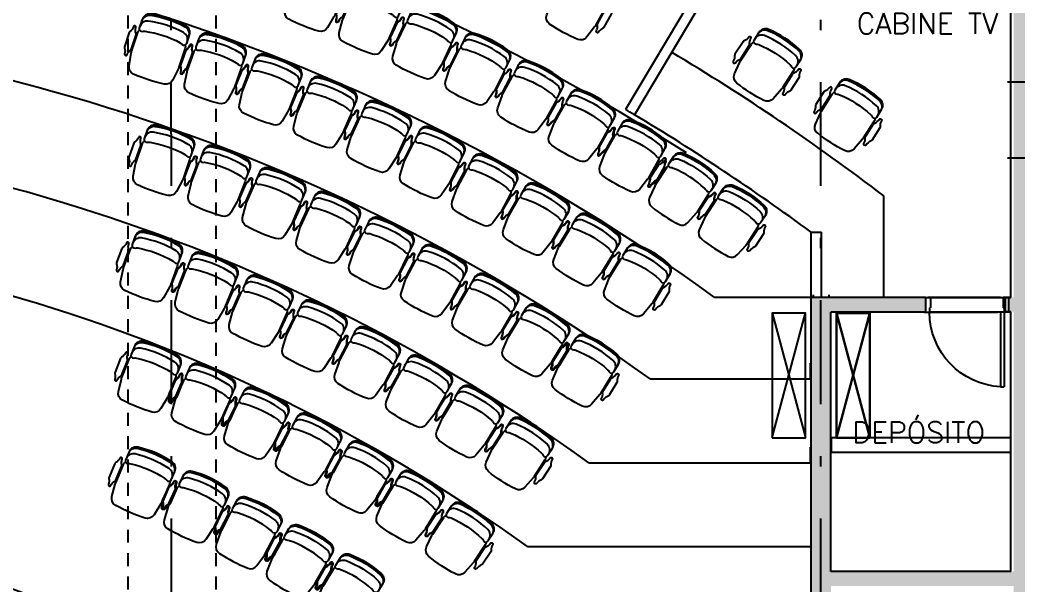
# Model space of a CAD drawing. Header units: millimetres. Extents: x 182 to 575, y -105 to 95.
# Drawn here: x 330.1 to 339.71, y 46.27 to 51.71 of the extents above; entities that cross this region are included whole.
import ezdxf

# ---------------------------------------------------------------- set-up
doc = ezdxf.new("R2010")
doc.units = ezdxf.units.MM
doc.header["$MEASUREMENT"] = 0
doc.linetypes.add('DASHDOT', pattern=[1, 0.5, -0.25, 0, -0.25])
doc.linetypes.add('HIDDEN2', pattern=[0.1875, 0.125, -0.0625])
for name, color, linetype in [('base', 253, 'Continuous'), ('EIXOS', 31, 'DASHDOT'), ('ESTR', 3, 'Continuous'), ('LAY_2', 2, 'Continuous'), ('Mob', 252, 'Continuous'), ('PISO', 252, 'Continuous')]:
    doc.layers.add(name, color=color, linetype=linetype)
doc.styles.get("Standard").update_dxf_attribs({"font": 'romans.shx'})

# ---------------------------------------------------------------- blocks, each defined once
blk = doc.blocks.new('XR_BL2_AND_MON-REV15$0$P8014PL')
at = {"layer": 'base'}
for p, q in [((-0.075, 0.14), (-0.075, 0.8591)), ((-0.075, 0.8591), (-0.04, 0.8591)), ((-0.04, 0.14), (-0.04, 0.8591)), ((-0.8, 0), (-0.8, 0.14)), ((-0.8, 0.14), (-0.76, 0.14)), ((-0.76, 0.1), (-0.76, 0.14)), ((-0.76, 0.1), (-0.75, 0.1)), ((-0.75, 0), (-0.75, 0.1)), ((-0.04, 0.14), (-0.075, 0.14)), ((-0.05, 0), (-0.05, 0.1)), ((-0.04, 0.1), (-0.05, 0.1)), ((-0.04, 0.1), (-0.04, 0.14)), ((0, 0.14), (-0.04, 0.14)), ((0, 0), (0, 0.14)), ((-0.8, 0), (-0.75, 0)), ((0, 0), (-0.05, 0))]:
    blk.add_line(p, q, dxfattribs=at)
blk.add_arc((-0.04, 0.14), 0.72, 92.78631, 180, dxfattribs=at)
blk = doc.blocks.new('XR_BL2_AND_MON-REV15$0$P2000501')
for points in [[(0.2315, -0.362, 0.149389), (0.24, -0.3341), (0.24, -0.1416, 0.03724), (0.2389, -0.1267), (0.2207, -0.0055, 0.342214), (0.1543, 0.058, 0.051556), (-0.1543, 0.058, 0.342214), (-0.2207, -0.0055), (-0.2389, -0.1267, 0.03724), (-0.24, -0.1416), (-0.24, -0.3341, 0.149389), (-0.2315, -0.362)], [(0.24, -0.397, -0.36261), (0.1784, -0.4708, -0.08991), (-0.1784, -0.4708, -0.36261), (-0.24, -0.397)], [(0.24, -0.453, -0.36261), (0.1784, -0.5268, -0.08991), (-0.1784, -0.5268, -0.36261), (-0.24, -0.453)]]:
    blk.add_lwpolyline(points, format="xyb")
for points in [[(-0.2541, -0.1536, -0.164851), (-0.25, -0.1658), (-0.25, -0.3099, -0.164851), (-0.2541, -0.322, 0.162089), (-0.2725, -0.3753, -1), (-0.2975, -0.3753, 0.162089), (-0.3159, -0.322, -0.164851), (-0.32, -0.3099), (-0.32, -0.1658, -0.164851), (-0.3159, -0.1536, 0.162089), (-0.2975, -0.1003, -1), (-0.2725, -0.1003, 0.162089)], [(0.25, -0.1658), (0.25, -0.3099, 0.164851), (0.2541, -0.322, -0.162089), (0.2725, -0.3753, 1), (0.2975, -0.3753, -0.162089), (0.3159, -0.322, 0.164851), (0.32, -0.3099), (0.32, -0.1658, 0.164851), (0.3159, -0.1536, -0.162089), (0.2975, -0.1003, 1), (0.2725, -0.1003, -0.162089), (0.2541, -0.1536, 0.164851)], [(-0.1784, -0.3681, 0.08991), (0.1784, -0.3681, 0.086278), (0.2025, -0.3592, -0.57735), (0.24, -0.3809), (0.24, -0.468, -0.36261), (0.1784, -0.5418, -0.08991), (-0.1784, -0.5418, -0.36261), (-0.24, -0.468), (-0.24, -0.3809, -0.57735), (-0.2025, -0.3592, 0.086278)]]:
    blk.add_lwpolyline(points, format="xyb", close=True)

msp = doc.modelspace()

# ---------------------------------------------------------------- hatches: boundary and pattern name
at = {"layer": 'base'}
msp.add_hatch(color=256, dxfattribs=at).paths.add_polyline_path([(342.8713, 48.7989), (342.8713, 50.5458), (343.0413, 50.5458), (343.0413, 50.4558), (343.0113, 50.4558), (343.0113, 47.0021), (343.0413, 47.0021), (343.0413, 46.9121), (342.8713, 46.9121), (342.8713, 48.6589), (339.8117, 48.6589), (339.8117, 44.4989), (341.2993, 44.4989), (341.2993, 44.3589), (339.6217, 44.3589), (339.6217, 44.4989), (339.6717, 44.4989), (339.6717, 46.2607), (337.9113, 46.2607), (337.9113, 44.7582), (337.8163, 44.8532), (337.7213, 44.7582), (337.7213, 49.0389), (338.8217, 49.0389), (338.8217, 48.8989), (337.9113, 48.8989), (337.9113, 46.4007), (339.6717, 46.4007), (339.6717, 48.8989), (339.6217, 48.8989), (339.6217, 49.0389), (339.6717, 49.0389), (339.6717, 52.9589), (338.1706, 52.9589), (338.2406, 53.0289), (338.1706, 53.0989), (341.2993, 53.0989), (341.2993, 52.9589), (339.8117, 52.9589), (339.8117, 48.7989)])
at = {"layer": 'PISO'}
h = msp.add_hatch(dxfattribs=at)
h.set_pattern_fill('ANSI31', color=256, angle=45)
h.set_pattern_definition([(90, (0.27552, 47.07979), (-0.125, 0), [])])
h.paths.add_polyline_path([(330.1505, 46.1838, 0.183373), (320.4822, 46.1838), (320.4822, 44.8768), (330.1505, 44.8807)])

# ---------------------------------------------------------------- linework, layer by layer
at = {"layer": 'base'}
for p, q in [((339.6444, 49.0389, 195.166), (339.6444, 52.9589, 195.166)), ((339.6444, 49.0364, 195.166), (339.6444, 52.9564, 195.166)), ((339.6444, 49.0364, 195.166), (339.6444, 52.9564, 195.166)), ((339.6444, 51.5128, 195.166), (339.6444, 51.6628, 195.166)), ((339.6444, 51.5103, 195.166), (339.6444, 51.6603, 195.166)), ((339.6444, 50.3028, 195.166), (339.6444, 50.4528, 195.166)), ((339.6444, 50.3003, 195.166), (339.6444, 50.4503, 195.166)), ((339.6444, 49.0635, 195.166), (339.6444, 49.2135, 195.166)), ((339.6444, 49.061, 195.166), (339.6444, 49.211, 195.166)), ((337.7213, 44.7557, 195.166), (337.7213, 49.0364, 195.166)), ((337.7213, 44.7557, 195.166), (337.7213, 49.0364, 195.166)), ((337.7413, 49.061, 195.166), (337.7413, 49.0364, 195.166)), ((337.8913, 49.061, 195.166), (337.8913, 49.0364, 195.166)), ((338.8217, 49.0364, 195.166), (338.8217, 48.8964, 195.166)), ((339.5444, 49.0364), (338.8444, 49.0364)), ((338.8717, 49.0364, 195.166), (339.5717, 49.0364, 195.166)), ((339.5944, 48.8989, 195.166), (339.5944, 49.0389, 195.166)), ((339.5944, 49.0389, 195.166), (339.6444, 49.0389, 195.166)), ((339.5944, 48.8964, 195.166), (339.5944, 49.0364, 195.166)), ((339.5944, 48.8964, 195.166), (339.5944, 49.0364, 195.166)), ((339.5944, 49.0364, 195.166), (339.6444, 49.0364, 195.166)), ((339.5944, 49.0364, 195.166), (339.6444, 49.0364, 195.166)), ((337.3463, 47.6889), (337.6663, 48.8889)), ((337.3463, 48.8889), (337.6663, 47.6889)), ((338.7913, 48.8964, 195.166), (337.9113, 48.8964, 195.166)), ((337.9113, 46.3981, 195.166), (337.9113, 48.8964, 195.166)), ((338.8217, 48.8964, 195.166), (337.9113, 48.8964, 195.166)), ((337.9113, 46.3981, 195.166), (337.9113, 48.8964, 195.166)), ((337.9663, 47.6889, 153.3784), (338.2863, 48.8889, 153.3784)), ((337.9663, 48.8889, 153.3784), (338.2863, 47.6889, 153.3784)), ((338.2863, 47.6889), (337.9663, 48.8889)), ((338.2863, 48.8889), (337.9663, 47.6889)), ((338.8144, 48.8964), (339.5194, 48.8964)), ((339.5467, 48.8964, 195.166), (338.8617, 48.8964, 195.166)), ((339.6444, 48.8989, 195.166), (339.5944, 48.8989, 195.166)), ((339.6444, 48.8964, 195.166), (339.5944, 48.8964, 195.166)), ((339.6444, 48.8964, 195.166), (339.5944, 48.8964, 195.166)), ((339.6444, 46.4006, 195.166), (339.6444, 48.8989, 195.166)), ((339.6444, 46.3981, 195.166), (339.6444, 48.8964, 195.166)), ((339.6444, 46.3981, 195.166), (339.6444, 48.8964, 195.166)), ((337.7163, 48.2536, 195.166), (337.7163, 48.4036, 195.166)), ((337.9163, 47.5489, 195.166), (337.9163, 47.6889, 195.166)), ((337.9163, 47.6889, 195.166), (339.6444, 47.6889, 195.166)), ((339.6444, 47.5514, 195.166), (339.6444, 47.6914, 195.166)), ((339.6444, 47.5489, 195.166), (339.6444, 47.6889, 195.166)), ((337.7163, 47.4462, 195.166), (337.7163, 47.5962, 195.166)), ((337.9163, 47.5489, 195.166), (339.6444, 47.5489, 195.166)), ((337.7213, 46.6388, 195.166), (337.7213, 46.7888, 195.166)), ((339.6444, 46.3981, 195.166), (337.9113, 46.3981, 195.166)), ((339.6444, 46.3981, 195.166), (337.9113, 46.3981, 195.166))]:
    msp.add_line(p, q, dxfattribs=at)
for points in [[(339.6143, 51.1127), (339.9412, 51.1127), (340.4263, 51.1127)], [(339.6143, 50.3802), (339.9412, 50.3802), (340.4263, 50.3802)], [(337.3463, 47.6864), (337.6663, 47.6864), (337.6663, 48.8864), (337.3463, 48.8864), (337.3463, 47.6864)], [(337.9663, 47.6864), (338.2863, 47.6864), (338.2863, 48.8864), (337.9663, 48.8864), (337.9663, 47.6864)], [(337.9663, 47.6864), (337.9663, 48.8864), (338.2863, 48.8864), (338.2863, 47.6864), (337.9663, 47.6864)]]:
    msp.add_lwpolyline(points, dxfattribs=at)
at = {"layer": 'EIXOS', "linetype": 'DASHDOT', "ltscale": 2}
for p, q in [((331.5632, 41.7102), (331.5552, 58.4931)), ((337.8163, 41.7102), (337.8163, 58.4931))]:
    msp.add_line(p, q, dxfattribs=at)
at = {"layer": 'ESTR', "color": 1, "linetype": 'HIDDEN2'}
for p, q in [((331.1421, 44.4264), (331.1421, 53.0264)), ((331.9906, 44.4264), (331.9906, 53.0264))]:
    msp.add_line(p, q, dxfattribs=at)
at = {"layer": 'LAY_2'}
for p, q in [((336.7886, 52.2805), (335.9337, 50.8467)), ((336.8744, 52.2293), (336.0196, 50.7955)), ((337.7213, 49.6646, 195.166), (337.8213, 49.6646, 195.166)), ((338.8217, 49.0364, 195.166), (337.7213, 49.0364, 195.166))]:
    msp.add_line(p, q, dxfattribs=at)
for points in [[(338.4213, 49.041), (338.4213, 50.0146)], [(337.7213, 49.041), (337.7213, 49.6646)], [(337.8213, 49.041), (337.8213, 49.6646)]]:
    msp.add_lwpolyline(points, dxfattribs=at)
for radius, start, end in [(21.6013, 52.6504, 59.19714), (20.9013, 59.19714, 59.47126), (20.9013, 53.59393, 59.19714)]:
    msp.add_arc((325.3163, 32.8426), radius, start, end, dxfattribs=at)
at = {"layer": 'PISO'}
for p, q in [((336.7879, 49.041, 195.166), (337.7213, 49.041, 195.166)), ((336.1701, 48.2536, 195.166), (337.7163, 48.2536, 195.166)), ((336.1701, 48.2536, 195.166), (337.7163, 48.2536, 195.166)), ((335.5801, 47.4462, 195.166), (337.7163, 47.4462, 195.166)), ((335.5801, 47.4462, 195.166), (337.7163, 47.4462, 195.166)), ((334.99, 46.6388, 195.166), (337.7213, 46.6388, 195.166)), ((334.99, 46.6388, 195.166), (337.7213, 46.6388, 195.166))]:
    msp.add_line(p, q, dxfattribs=at)
for centre, radius, start, end in [((325.3163, 32.8426), 20.8513, 57.49475, 122.50525), ((325.501, 33.4249), 19.2681, 54.14159, 89.95427), ((325.501, 33.4249), 18.2681, 54.26527, 89.95176), ((325.501, 33.4249), 18.2681, 54.26527, 89.95176), ((325.501, 33.4249), 17.2681, 54.28987, 89.94897), ((325.501, 33.4249), 17.2681, 54.28987, 89.94897), ((325.501, 33.4249), 16.2681, 54.31751, 90.47414), ((325.501, 33.4249), 16.2681, 54.31751, 90.47414), ((325.3163, 33.4457), 13.6245, 69.21793, 110.78206)]:
    msp.add_arc(centre, radius, start, end, dxfattribs=at)

# ---------------------------------------------------------------- block references
at = {"layer": 'base', "xscale": -1, "rotation": 180}
msp.add_blockref('XR_BL2_AND_MON-REV15$0$P8014PL', (339.6217, 49.0364, 195.166), dxfattribs=at)
at = {"layer": 'Mob', "xscale": -1}
for p, rotation in [((332.8568, 51.7111, 195.166), 158.1434707415148), ((335.3657, 51.6458), 151.3985473872886), ((333.3766, 51.4934, 195.166), 156.5944860706684), ((331.3605, 51.1939, 251.1069), 161.9518478221289), ((333.8899, 51.2608, 195.166), 155.0455013998251), ((331.8925, 51.0096, 251.1069), 160.310413165478), ((334.3963, 51.0137, 195.166), 153.4965167289804), ((337.1672, 51.0649), 147.2482294482468), ((332.4188, 50.8093, 251.1069), 158.6689785088232), ((334.8954, 50.7523, 195.166), 151.9475320581354), ((332.9388, 50.5932, 251.1069), 157.0275438521709), ((337.9458, 50.5823), 147.2482294482468), ((335.3869, 50.4767, 195.166), 150.3985473872886), ((333.452, 50.3617, 251.1069), 155.386109195523), ((335.8757, 50.1842, 195.166), 150.3985473872886), ((331.3981, 50.1245, 251.1069), 160.6453840925324), ((333.958, 50.1148, 251.1069), 153.7446745388697), ((331.9257, 49.9288, 251.1069), 158.914096754602), ((334.4566, 49.8527, 251.1069), 152.1032398822146), ((332.4472, 49.7161, 251.1069), 157.182809416674), ((334.9468, 49.5758, 251.1069), 150.4618052255678), ((332.9617, 49.4869, 251.1069), 155.4515220787462), ((335.4284, 49.2843, 251.1069), 148.8203705689165), ((333.4682, 49.2418, 251.1069), 153.7202347408187), ((331.2752, 49.1058, 251.1069), 159.7789939418688), ((333.9667, 48.9808, 251.1069), 151.9889474028941), ((335.9161, 48.9892, 251.1069), 148.8203705689165), ((331.7993, 48.902, 251.1069), 157.9474471192115), ((332.3166, 48.6816, 251.1069), 156.1159002965478), ((334.4565, 48.704, 251.1069), 150.2576600649622), ((332.8262, 48.444, 251.1069), 154.2843534738868), ((334.9373, 48.4119, 251.1069), 148.5263727270346), ((333.3272, 48.1891, 251.1069), 152.4528066512287), ((335.4163, 48.1208, 251.1069), 148.5263727270348), ((331.2518, 48.0447, 251.1069), 158.063496546948), ((333.8192, 47.9176, 251.1069), 150.6212598285741), ((331.7629, 47.8332, 251.1069), 156.1193643135926), ((334.3017, 47.6298, 251.1069), 148.7897130059112), ((332.2664, 47.6038, 251.1069), 154.1752320802493), ((332.7616, 47.3567, 251.1069), 152.2310998468901), ((334.7746, 47.3257, 251.1069), 146.9581661832469), ((333.2479, 47.0922, 251.1069), 150.286967613539), ((331.1874, 47.0273), 156.688983017156), ((331.6893, 46.7964), 154.6175175438592), ((333.7246, 46.8108, 251.1069), 148.3428353801902), ((334.1981, 46.5085, 251.1069), 146.3987031468369)]:
    msp.add_blockref('XR_BL2_AND_MON-REV15$0$P2000501', p, dxfattribs=dict(at, rotation=rotation))
at = {"layer": 'Mob'}
for p, rotation in [((336.347, 49.8734, 195.166), 147.0994632315838), ((336.8254, 49.5644, 195.166), 147.0994632315838), ((332.1856, 46.5537), 152.5460520705664), ((332.6695, 46.2872), 150.4745865972643), ((333.1469, 46.0093), 148.4031211239674)]:
    msp.add_blockref('XR_BL2_AND_MON-REV15$0$P2000501', p, dxfattribs=dict(at, rotation=rotation))

# ---------------------------------------------------------------- texts
at = {"layer": 'LAY_2', "char_height": 0.2, "attachment_point": 1}
for s, insert in [('CABINE TV', (338.1604, 51.7734, 195.166)), ('DEPÓSITO', (338.1193, 47.8387))]:
    msp.add_mtext_dynamic_manual_height_columns(s, width=1.519983, gutter_width=1, heights=[0], dxfattribs=dict(at, insert=insert))

doc.saveas('drawing.dxf')
